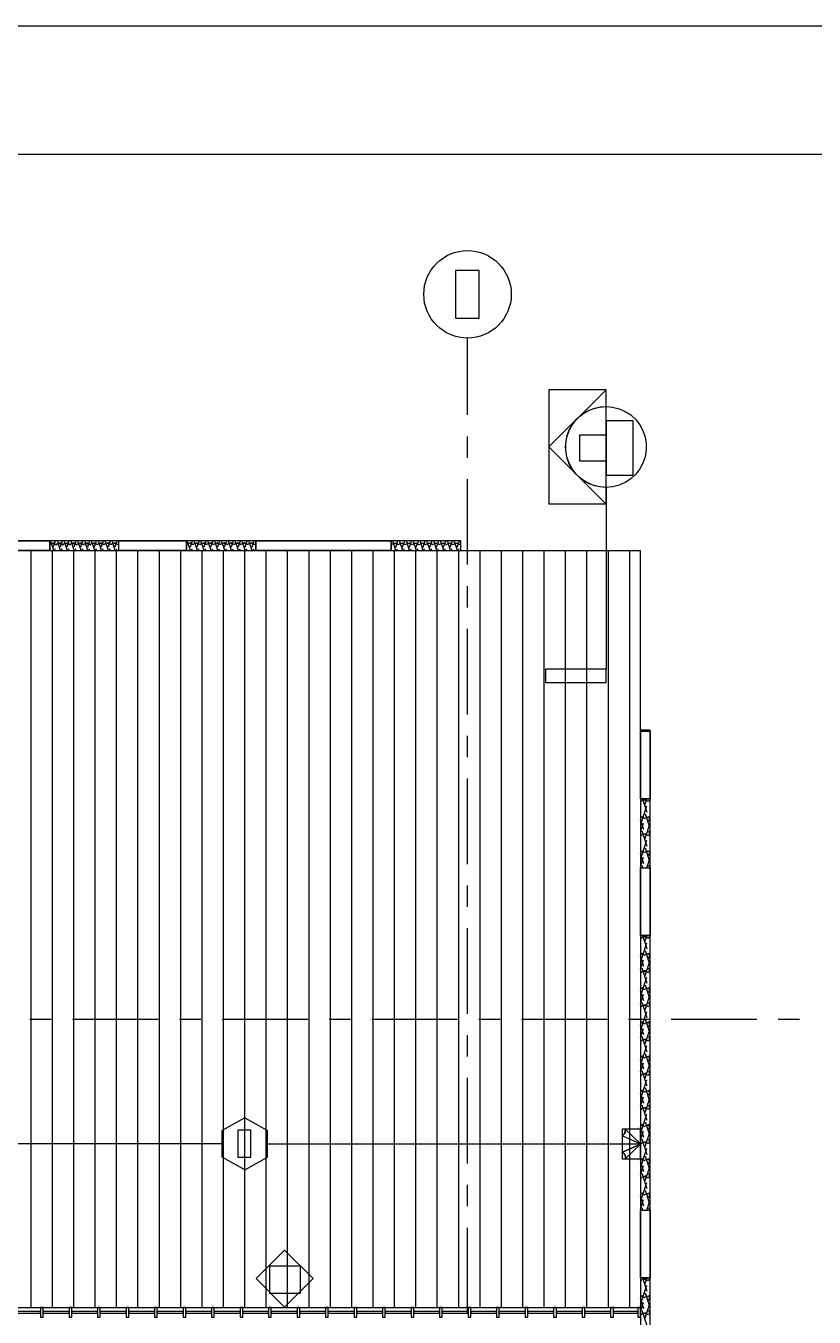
# Model space of a CAD drawing. Extents: x 0 to 3024, y 0 to 2160.
# Drawn here: x 1383 to 1715, y 1617 to 2160 of the extents above; entities that cross this region are included whole.
import ezdxf

# ---------------------------------------------------------------- set-up
doc = ezdxf.new("R2010")
doc.units = 0
doc.layers.add('CTR-1st_Phase-Structure_S213-THIRD_FLOOR_FRAMING_PLAN', color=7, linetype='CONTINUOUS')

msp = doc.modelspace()

# ---------------------------------------------------------------- linework, layer by layer
at = {"layer": 'CTR-1st_Phase-Structure_S213-THIRD_FLOOR_FRAMING_PLAN', "color": 7}
for points in [[(0, 2160), (3023.999924, 2160)], [(53.999999, 2106.060001), (2969.999926, 2106.060001)], [(1626.959959, 1999.800004), (1626.959959, 2006.880004), (1602.89996, 1982.820004), (1626.959959, 1958.760005), (1626.959959, 1965.780005), (1624.139959, 1966.020005), (1621.439959, 1966.740005), (1618.85996, 1967.880005), (1616.51996, 1969.380005), (1614.41996, 1971.300005), (1612.67996, 1973.520005), (1611.35996, 1975.980005), (1610.45996, 1978.620005), (1609.97996, 1981.380004), (1609.97996, 1984.200004), (1610.45996, 1986.960004), (1611.35996, 1989.660004), (1612.67996, 1992.120004), (1614.41996, 1994.340004), (1616.51996, 1996.260004), (1618.85996, 1997.760004), (1621.439959, 1998.900004), (1624.139959, 1999.560004), (1626.959959, 1999.800004), (1629.719959, 1999.560004), (1632.479959, 1998.900004), (1635.059959, 1997.760004), (1637.399959, 1996.260004), (1639.439959, 1994.340004), (1641.179959, 1992.120004), (1642.499959, 1989.660004), (1643.399959, 1986.960004), (1643.879959, 1984.200004), (1643.879959, 1981.380004), (1643.399959, 1978.620005), (1642.499959, 1975.980005), (1641.179959, 1973.520005), (1639.439959, 1971.300005), (1637.399959, 1969.380005), (1635.059959, 1967.880005), (1632.479959, 1966.740005), (1629.719959, 1966.020005), (1626.959959, 1965.780005)], [(1626.959959, 1965.780005), (1626.959959, 1889.280007)], [(1364.279966, 1943.280005), (1392.779965, 1943.280005)], [(1392.779965, 1939.200006), (1392.779965, 1943.280005)], [(1421.879964, 1943.280005), (1450.379964, 1943.280005)], [(1421.879964, 1939.200006), (1421.879964, 1943.280005)], [(1450.379964, 1939.200006), (1450.379964, 1943.280005)], [(1536.539962, 1939.200006), (1565.759961, 1939.200006), (1565.759961, 1943.280005), (1536.539962, 1943.280005), (1536.539962, 1939.200006), (1479.479963, 1939.200006)], [(1479.479963, 1943.280005), (1536.539962, 1943.280005)], [(1479.479963, 1943.280005), (1479.479963, 1939.200006)], [(1536.539962, 1939.200006), (1536.539962, 1943.280005)], [(1392.779965, 1939.200006), (1364.279966, 1939.200006)], [(1450.379964, 1939.200006), (1421.879964, 1939.200006)], [(1565.759961, 1939.200006), (1641.479959, 1939.200006)], [(1641.479959, 1863.600007), (1641.479959, 1939.200006)], [(1601.39996, 1889.280007), (1601.39996, 1883.640007)], [(1626.959959, 1889.280007), (1601.39996, 1889.280007)], [(1626.959959, 1883.640007), (1626.959959, 1889.280007)], [(1601.39996, 1883.640007), (1626.959959, 1883.640007)], [(1641.479959, 1834.680008), (1641.479959, 1863.180007)], [(1641.479959, 1863.180007), (1645.559959, 1863.180007)], [(1645.559959, 1863.180007), (1645.559959, 1834.680008)], [(1641.479959, 1834.680008), (1645.559959, 1834.680008)], [(1641.479959, 1777.20001), (1641.479959, 1805.700009)], [(1641.479959, 1805.700009), (1645.559959, 1805.700009)], [(1645.559959, 1805.700009), (1645.559959, 1777.20001)], [(1641.479959, 1777.20001), (1645.559959, 1777.20001)], [(1474.919963, 1700.460011), (1465.319963, 1695.120012), (1465.319963, 1683.960012)], [(1474.919963, 1700.460011), (1484.399963, 1695.120012)], [(1641.479959, 1689.540012), (1634.819959, 1695.900012)], [(1635.119959, 1694.940012), (1635.059959, 1695.540012), (1634.819959, 1695.900012)], [(1474.919963, 1678.620012), (1465.319963, 1683.960012), (1465.319963, 1695.120012)], [(1474.919963, 1678.620012), (1484.399963, 1683.960012), (1484.399963, 1695.120012)], [(1633.559959, 1693.020012), (1641.479959, 1689.540012)], [(1633.559959, 1693.020012), (1633.979959, 1693.020012)], [(1633.979959, 1693.080012), (1634.459959, 1693.440012)], [(1634.459959, 1693.500012), (1634.879959, 1694.100012)], [(1634.879959, 1694.160012), (1635.059959, 1694.880012)], [(1465.319963, 1689.540012), (1308.419967, 1689.540012)], [(1484.399963, 1689.540012), (1641.479959, 1689.540012)], [(1633.559959, 1685.940012), (1641.479959, 1689.360012)], [(1633.559959, 1685.940012), (1633.979959, 1685.880012), (1634.459959, 1685.520012)], [(1634.459959, 1685.460012), (1634.879959, 1684.800012), (1635.059959, 1684.080012)], [(1641.479959, 1689.360012), (1634.819959, 1683.060012)], [(1635.119959, 1684.020012), (1635.059959, 1683.420012), (1634.819959, 1683.060012)], [(1641.479959, 1633.200013), (1641.479959, 1661.700012)], [(1641.479959, 1661.700012), (1645.559959, 1661.700012)], [(1645.559959, 1661.700012), (1645.559959, 1633.200013)], [(1641.479959, 1633.200013), (1645.559959, 1633.200013)], [(1377.479966, 1620.720013), (1389.479965, 1620.720013)], [(1389.479965, 1620.720013), (1401.479965, 1620.720013)], [(1401.479965, 1620.720013), (1413.479965, 1620.720013)], [(1413.479965, 1620.720013), (1425.479964, 1620.720013)], [(1425.479964, 1620.720013), (1437.479964, 1620.720013)], [(1437.479964, 1620.720013), (1449.479964, 1620.720013)], [(1449.479964, 1620.720013), (1461.479963, 1620.720013)], [(1461.479963, 1620.720013), (1473.479963, 1620.720013)], [(1473.479963, 1620.720013), (1485.479963, 1620.720013)], [(1485.479963, 1620.720013), (1497.479963, 1620.720013)], [(1497.479963, 1620.720013), (1509.479962, 1620.720013)], [(1509.479962, 1620.720013), (1521.479962, 1620.720013)], [(1521.479962, 1620.720013), (1533.479962, 1620.720013)], [(1533.479962, 1620.720013), (1545.479961, 1620.720013)], [(1545.479961, 1620.720013), (1557.479961, 1620.720013)], [(1557.479961, 1620.720013), (1569.479961, 1620.720013)], [(1569.479961, 1620.720013), (1581.47996, 1620.720013)], [(1581.47996, 1620.720013), (1593.47996, 1620.720013)], [(1593.47996, 1620.720013), (1605.47996, 1620.720013)], [(1605.47996, 1620.720013), (1617.47996, 1620.720013)], [(1617.47996, 1620.720013), (1629.479959, 1620.720013)], [(1629.479959, 1620.720013), (1641.479959, 1620.720013)]]:
    msp.add_lwpolyline(points, dxfattribs=at)
for points in [[(1563.539961, 2056.980003), (1563.539961, 2036.940003), (1573.499961, 2036.940003), (1573.499961, 2056.980003)], [(1602.89996, 2006.880004), (1602.89996, 1958.820005), (1626.959959, 1958.820005), (1626.959959, 2006.880004)], [(1602.89996, 1982.820004), (1626.959959, 1958.760005), (1626.959959, 1965.780005), (1624.499959, 1965.960005), (1622.159959, 1966.500005), (1619.87996, 1967.340005), (1617.71996, 1968.480005), (1615.79996, 1969.980005), (1614.05996, 1971.660005), (1612.61996, 1973.640005), (1611.47996, 1975.740005), (1610.63996, 1978.020005), (1610.09996, 1980.360004), (1609.91996, 1982.820004), (1610.09996, 1985.220004), (1610.63996, 1987.620004), (1611.47996, 1989.900004), (1612.61996, 1992.000004), (1614.05996, 1993.920004), (1615.79996, 1995.660004), (1617.71996, 1997.100004), (1619.87996, 1998.300004), (1622.159959, 1999.140004), (1624.499959, 1999.620004), (1626.959959, 1999.800004), (1626.959959, 2006.880004)], [(1627.019959, 1993.800004), (1627.019959, 1970.940005), (1638.299959, 1970.940005), (1638.299959, 1993.800004)], [(1615.79996, 1987.800004), (1615.79996, 1976.940005), (1627.019959, 1976.940005), (1627.019959, 1987.800004)], [(384.77999, 1943.280005), (384.77999, 1939.200006), (1565.759961, 1939.200006), (1565.759961, 1943.280005)], [(1392.779965, 1939.200006), (1421.879964, 1939.200006), (1421.879964, 1943.280005), (1392.779965, 1943.280005)], [(1450.379964, 1939.200006), (1479.479963, 1939.200006), (1479.479963, 1943.280005), (1450.379964, 1943.280005)], [(1601.39996, 1889.280007), (1601.39996, 1883.640007), (1626.959959, 1883.640007), (1626.959959, 1889.280007)], [(1601.39996, 1883.640007), (1626.959959, 1883.640007), (1626.959959, 1889.280007), (1601.39996, 1889.280007)], [(1641.479959, 1863.600007), (1641.479959, 1294.020022), (1645.559959, 1294.020022), (1645.559959, 1863.600007)], [(1641.479959, 1863.600007), (1641.479959, 1863.180007), (1645.559959, 1863.180007), (1645.559959, 1863.600007)], [(1641.479959, 1834.680008), (1641.479959, 1805.700009), (1645.559959, 1805.700009), (1645.559959, 1834.680008)], [(1641.479959, 1777.20001), (1641.479959, 1661.700012), (1645.559959, 1661.700012), (1645.559959, 1777.20001)], [(1641.479959, 1689.540012), (1634.999959, 1695.660012), (1635.059959, 1695.540012), (1635.119959, 1695.300012), (1635.119959, 1695.060012), (1635.059959, 1694.820012), (1634.999959, 1694.580012), (1634.939959, 1694.280012), (1634.819959, 1694.040012), (1634.699959, 1693.740012), (1634.519959, 1693.560012), (1634.339959, 1693.320012), (1634.159959, 1693.200012), (1634.039959, 1693.080012), (1633.859959, 1693.020012), (1633.679959, 1692.960012), (1633.559959, 1693.020012)], [(1633.679959, 1695.660012), (1633.679959, 1683.300012), (1641.419959, 1683.300012), (1641.419959, 1695.660012)], [(1471.979963, 1695.240012), (1471.979963, 1683.960012), (1477.440063, 1683.960012), (1477.440063, 1695.240012)], [(1641.479959, 1689.360012), (1633.559959, 1685.940012), (1633.679959, 1685.940012), (1633.859959, 1685.940012), (1634.039959, 1685.880012), (1634.159959, 1685.760012), (1634.339959, 1685.580012), (1634.519959, 1685.400012), (1634.699959, 1685.160012), (1634.819959, 1684.920012), (1634.939959, 1684.680012), (1634.999959, 1684.380012), (1635.059959, 1684.140012), (1635.119959, 1683.840012), (1635.119959, 1683.600012), (1635.059959, 1683.420012), (1634.999959, 1683.240012)], [(1491.659963, 1644.840013), (1503.719962, 1632.840013), (1491.659963, 1620.780013), (1479.659963, 1632.840013)], [(1485.239963, 1638.060013), (1485.239963, 1626.780013), (1498.379963, 1626.780013), (1498.379963, 1638.060013)], [(1641.479959, 1633.200013), (1641.479959, 1604.100014), (1645.559959, 1604.100014), (1645.559959, 1633.200013)], [(1390.019965, 1620.720013), (1388.879965, 1620.720013), (1388.879965, 1616.580014), (1390.019965, 1616.580014)], [(1402.019965, 1620.720013), (1400.879965, 1620.720013), (1400.879965, 1616.580014), (1402.019965, 1616.580014)], [(1414.019965, 1620.720013), (1412.879965, 1620.720013), (1412.879965, 1616.580014), (1414.019965, 1616.580014)], [(1426.019964, 1620.720013), (1424.879964, 1620.720013), (1424.879964, 1616.580014), (1426.019964, 1616.580014)], [(1438.019964, 1620.720013), (1436.879964, 1620.720013), (1436.879964, 1616.580014), (1438.019964, 1616.580014)], [(1450.019964, 1620.720013), (1448.879964, 1620.720013), (1448.879964, 1616.580014), (1450.019964, 1616.580014)], [(1462.019963, 1620.720013), (1460.879963, 1620.720013), (1460.879963, 1616.580014), (1462.019963, 1616.580014)], [(1474.019963, 1620.720013), (1472.879963, 1620.720013), (1472.879963, 1616.580014), (1474.019963, 1616.580014)], [(1486.019963, 1620.720013), (1484.879963, 1620.720013), (1484.879963, 1616.580014), (1486.019963, 1616.580014)], [(1498.019963, 1620.720013), (1496.879963, 1620.720013), (1496.879963, 1616.580014), (1498.019963, 1616.580014)], [(1510.019962, 1620.720013), (1508.879962, 1620.720013), (1508.879962, 1616.580014), (1510.019962, 1616.580014)], [(1522.019962, 1620.720013), (1520.879962, 1620.720013), (1520.879962, 1616.580014), (1522.019962, 1616.580014)], [(1534.019962, 1620.720013), (1532.879962, 1620.720013), (1532.879962, 1616.580014), (1534.019962, 1616.580014)], [(1546.019961, 1620.720013), (1544.879961, 1620.720013), (1544.879961, 1616.580014), (1546.019961, 1616.580014)], [(1558.019961, 1620.720013), (1556.879961, 1620.720013), (1556.879961, 1616.580014), (1558.019961, 1616.580014)], [(1570.019961, 1620.720013), (1568.879961, 1620.720013), (1568.879961, 1616.580014), (1570.019961, 1616.580014)], [(1582.01996, 1620.720013), (1580.87996, 1620.720013), (1580.87996, 1616.580014), (1582.01996, 1616.580014)], [(1594.01996, 1620.720013), (1592.87996, 1620.720013), (1592.87996, 1616.580014), (1594.01996, 1616.580014)], [(1606.01996, 1620.720013), (1604.87996, 1620.720013), (1604.87996, 1616.580014), (1606.01996, 1616.580014)], [(1618.01996, 1620.720013), (1616.87996, 1620.720013), (1616.87996, 1616.580014), (1618.01996, 1616.580014)], [(1630.019959, 1620.720013), (1628.879959, 1620.720013), (1628.879959, 1616.580014), (1630.019959, 1616.580014)], [(1641.479959, 1620.720013), (1640.339959, 1620.720013), (1640.339959, 1616.580014), (1641.479959, 1616.580014)], [(1388.879965, 1619.040014), (1378.019966, 1619.040014), (1378.019966, 1618.260014), (1388.879965, 1618.260014)], [(1400.879965, 1619.040014), (1390.019965, 1619.040014), (1390.019965, 1618.260014), (1400.879965, 1618.260014)], [(1412.879965, 1619.040014), (1402.019965, 1619.040014), (1402.019965, 1618.260014), (1412.879965, 1618.260014)], [(1424.879964, 1619.040014), (1414.019965, 1619.040014), (1414.019965, 1618.260014), (1424.879964, 1618.260014)], [(1436.879964, 1619.040014), (1426.019964, 1619.040014), (1426.019964, 1618.260014), (1436.879964, 1618.260014)], [(1448.879964, 1619.040014), (1438.019964, 1619.040014), (1438.019964, 1618.260014), (1448.879964, 1618.260014)], [(1460.879963, 1619.040014), (1450.019964, 1619.040014), (1450.019964, 1618.260014), (1460.879963, 1618.260014)], [(1472.879963, 1619.040014), (1462.019963, 1619.040014), (1462.019963, 1618.260014), (1472.879963, 1618.260014)], [(1484.879963, 1619.040014), (1474.019963, 1619.040014), (1474.019963, 1618.260014), (1484.879963, 1618.260014)], [(1496.879963, 1619.040014), (1486.019963, 1619.040014), (1486.019963, 1618.260014), (1496.879963, 1618.260014)], [(1508.879962, 1619.040014), (1498.019963, 1619.040014), (1498.019963, 1618.260014), (1508.879962, 1618.260014)], [(1520.879962, 1619.040014), (1510.019962, 1619.040014), (1510.019962, 1618.260014), (1520.879962, 1618.260014)], [(1532.879962, 1619.040014), (1522.019962, 1619.040014), (1522.019962, 1618.260014), (1532.879962, 1618.260014)], [(1544.879961, 1619.040014), (1534.019962, 1619.040014), (1534.019962, 1618.260014), (1544.879961, 1618.260014)], [(1556.879961, 1619.040014), (1546.019961, 1619.040014), (1546.019961, 1618.260014), (1556.879961, 1618.260014)], [(1568.879961, 1619.040014), (1558.019961, 1619.040014), (1558.019961, 1618.260014), (1568.879961, 1618.260014)], [(1580.87996, 1619.040014), (1570.019961, 1619.040014), (1570.019961, 1618.260014), (1580.87996, 1618.260014)], [(1592.87996, 1619.040014), (1582.01996, 1619.040014), (1582.01996, 1618.260014), (1592.87996, 1618.260014)], [(1604.87996, 1619.040014), (1594.01996, 1619.040014), (1594.01996, 1618.260014), (1604.87996, 1618.260014)], [(1616.87996, 1619.040014), (1606.01996, 1619.040014), (1606.01996, 1618.260014), (1616.87996, 1618.260014)], [(1628.879959, 1619.040014), (1618.01996, 1619.040014), (1618.01996, 1618.260014), (1628.879959, 1618.260014)], [(1640.339959, 1619.040014), (1630.019959, 1619.040014), (1630.019959, 1618.260014), (1640.339959, 1618.260014)]]:
    msp.add_lwpolyline(points, close=True, dxfattribs=at)
at = {"layer": 'CTR-1st_Phase-Structure_S213-THIRD_FLOOR_FRAMING_PLAN', "color": 1}
msp.add_lwpolyline([(1587.05996, 2047.020003)], close=True, dxfattribs=at)
for points in [[(1568.579961, 1996.260004), (1568.579961, 2028.600003)], [(1568.579961, 1978.260005), (1568.579961, 1987.260004)], [(1568.579961, 1933.260006), (1568.579961, 1969.260005)], [(1384.919965, 1643.220013), (1384.919965, 1916.700006), (1384.919965, 1939.200006)], [(1393.919965, 1643.220013), (1393.919965, 1916.700006), (1393.919965, 1939.200006)], [(1402.919965, 1643.220013), (1402.919965, 1916.700006), (1402.919965, 1939.200006)], [(1411.919965, 1643.220013), (1411.919965, 1916.700006), (1411.919965, 1939.200006)], [(1420.919964, 1643.220013), (1420.919964, 1916.700006), (1420.919964, 1939.200006)], [(1429.919964, 1643.220013), (1429.919964, 1916.700006), (1429.919964, 1939.200006)], [(1438.919964, 1643.220013), (1438.919964, 1916.700006), (1438.919964, 1939.200006)], [(1447.919964, 1643.220013), (1447.919964, 1916.700006), (1447.919964, 1939.200006)], [(1456.919964, 1643.220013), (1456.919964, 1916.700006), (1456.919964, 1939.200006)], [(1465.919963, 1643.220013), (1465.919963, 1916.700006), (1465.919963, 1939.200006)], [(1474.919963, 1643.220013), (1474.919963, 1916.700006), (1474.919963, 1939.200006)], [(1483.919963, 1643.220013), (1483.919963, 1916.700006), (1483.919963, 1939.200006)], [(1492.919963, 1643.220013), (1492.919963, 1916.700006), (1492.919963, 1939.200006)], [(1501.919962, 1643.220013), (1501.919962, 1916.700006), (1501.919962, 1939.200006)], [(1510.919962, 1643.220013), (1510.919962, 1916.700006), (1510.919962, 1939.200006)], [(1519.919962, 1643.220013), (1519.919962, 1916.700006), (1519.919962, 1939.200006)], [(1528.919962, 1643.220013), (1528.919962, 1916.700006), (1528.919962, 1939.200006)], [(1537.919962, 1643.220013), (1537.919962, 1916.700006), (1537.919962, 1939.200006)], [(1546.919961, 1643.220013), (1546.919961, 1916.700006), (1546.919961, 1939.200006)], [(1555.919961, 1643.220013), (1555.919961, 1916.700006), (1555.919961, 1939.200006)], [(1564.919961, 1643.220013), (1564.919961, 1916.700006), (1564.919961, 1939.200006)], [(1573.919961, 1643.220013), (1573.919961, 1916.700006), (1573.919961, 1939.200006)], [(1582.91996, 1643.220013), (1582.91996, 1916.700006), (1582.91996, 1939.200006)], [(1591.91996, 1643.220013), (1591.91996, 1916.700006), (1591.91996, 1939.200006)], [(1600.91996, 1643.220013), (1600.91996, 1916.700006), (1600.91996, 1939.200006)], [(1609.91996, 1643.220013), (1609.91996, 1916.700006), (1609.91996, 1939.200006)], [(1618.91996, 1643.220013), (1618.91996, 1916.700006), (1618.91996, 1939.200006)], [(1627.919959, 1643.220013), (1627.919959, 1916.700006), (1627.919959, 1939.200006)], [(1636.919959, 1643.220013), (1636.919959, 1916.700006), (1636.919959, 1939.200006)], [(1568.579961, 1915.260006), (1568.579961, 1924.260006)], [(1568.579961, 1870.260007), (1568.579961, 1906.260006)], [(1568.579961, 1852.260008), (1568.579961, 1861.260007)], [(1568.579961, 1807.260009), (1568.579961, 1843.260008)], [(1568.579961, 1789.260009), (1568.579961, 1798.260009)], [(1568.579961, 1744.26001), (1568.579961, 1780.260009)], [(1393.379965, 1741.80001), (1384.379965, 1741.80001)], [(1438.379964, 1741.80001), (1402.379965, 1741.80001)], [(1456.379964, 1741.80001), (1447.379964, 1741.80001)], [(1501.379962, 1741.80001), (1465.379963, 1741.80001)], [(1519.379962, 1741.80001), (1510.379962, 1741.80001)], [(1564.379961, 1741.80001), (1528.379962, 1741.80001)], [(1582.37996, 1741.80001), (1573.379961, 1741.80001)], [(1627.379959, 1741.80001), (1591.37996, 1741.80001)], [(1645.379959, 1741.80001), (1636.379959, 1741.80001)], [(1690.379958, 1741.80001), (1654.379959, 1741.80001)], [(1708.379957, 1741.80001), (1699.379958, 1741.80001)], [(1568.579961, 1726.260011), (1568.579961, 1735.260011)], [(1568.579961, 1681.260012), (1568.579961, 1717.260011)], [(1568.579961, 1663.260012), (1568.579961, 1672.260012)], [(1568.579961, 1618.260014), (1568.579961, 1654.260013)], [(1384.919965, 1620.720013), (1384.919965, 1643.220013)], [(1393.919965, 1620.720013), (1393.919965, 1643.220013)], [(1402.919965, 1620.720013), (1402.919965, 1643.220013)], [(1411.919965, 1620.720013), (1411.919965, 1643.220013)], [(1420.919964, 1620.720013), (1420.919964, 1643.220013)], [(1429.919964, 1620.720013), (1429.919964, 1643.220013)], [(1438.919964, 1620.720013), (1438.919964, 1643.220013)], [(1447.919964, 1620.720013), (1447.919964, 1643.220013)], [(1456.919964, 1620.720013), (1456.919964, 1643.220013)], [(1465.919963, 1620.720013), (1465.919963, 1643.220013)], [(1474.919963, 1620.720013), (1474.919963, 1643.220013)], [(1483.919963, 1620.720013), (1483.919963, 1643.220013)], [(1492.919963, 1620.720013), (1492.919963, 1643.220013)], [(1501.919962, 1620.720013), (1501.919962, 1643.220013)], [(1510.919962, 1620.720013), (1510.919962, 1643.220013)], [(1519.919962, 1620.720013), (1519.919962, 1643.220013)], [(1528.919962, 1620.720013), (1528.919962, 1643.220013)], [(1537.919962, 1620.720013), (1537.919962, 1643.220013)], [(1546.919961, 1620.720013), (1546.919961, 1643.220013)], [(1555.919961, 1620.720013), (1555.919961, 1643.220013)], [(1564.919961, 1620.720013), (1564.919961, 1643.220013)], [(1573.919961, 1620.720013), (1573.919961, 1643.220013)], [(1582.91996, 1620.720013), (1582.91996, 1643.220013)], [(1591.91996, 1620.720013), (1591.91996, 1643.220013)], [(1600.91996, 1620.720013), (1600.91996, 1643.220013)], [(1609.91996, 1620.720013), (1609.91996, 1643.220013)], [(1618.91996, 1620.720013), (1618.91996, 1643.220013)], [(1627.919959, 1620.720013), (1627.919959, 1643.220013)], [(1636.919959, 1620.720013), (1636.919959, 1643.220013)]]:
    msp.add_lwpolyline(points, dxfattribs=at)
at = {"layer": 'CTR-1st_Phase-Structure_S213-THIRD_FLOOR_FRAMING_PLAN', "color": 2}
for points in [[(1392.779965, 1941.960005), (1394.579965, 1942.560005), (1394.579965, 1942.560005)], [(1392.959965, 1941.480005), (1392.779965, 1941.540005)], [(1394.459965, 1939.200006), (1393.139965, 1943.280005)], [(1395.839965, 1941.480005), (1393.679965, 1942.200005), (1393.679965, 1942.200005)], [(1394.399965, 1940.760005), (1395.239965, 1943.280005)], [(1394.879965, 1939.200006), (1395.119965, 1940.040005)], [(1395.299965, 1941.840005), (1397.459965, 1942.560005), (1397.459965, 1942.560005)], [(1397.339965, 1939.200006), (1396.019965, 1943.280005)], [(1398.719965, 1941.480005), (1396.559965, 1942.200005), (1396.559965, 1942.200005)], [(1397.279965, 1940.760005), (1398.119965, 1943.280005)], [(1397.759965, 1939.200006), (1397.999965, 1940.040005)], [(1398.179965, 1941.840005), (1400.339965, 1942.560005), (1400.339965, 1942.560005)], [(1400.219965, 1939.200006), (1398.899965, 1943.280005)], [(1401.599965, 1941.480005), (1399.439965, 1942.200005), (1399.439965, 1942.200005)], [(1400.159965, 1940.760005), (1400.999965, 1943.280005)], [(1400.639965, 1939.200006), (1400.879965, 1940.040005)], [(1401.059965, 1941.840005), (1403.219965, 1942.560005), (1403.219965, 1942.560005)], [(1403.099965, 1939.200006), (1401.779965, 1943.280005)], [(1404.479965, 1941.480005), (1402.319965, 1942.200005), (1402.319965, 1942.200005)], [(1403.039965, 1940.760005), (1403.879965, 1943.280005)], [(1403.519965, 1939.200006), (1403.759965, 1940.040005)], [(1403.939965, 1941.840005), (1406.099965, 1942.560005), (1406.099965, 1942.560005)], [(1405.979965, 1939.200006), (1404.659965, 1943.280005)], [(1407.359965, 1941.480005), (1405.199965, 1942.200005), (1405.199965, 1942.200005)], [(1405.919965, 1940.760005), (1406.759965, 1943.280005)], [(1406.399965, 1939.200006), (1406.639965, 1940.040005)], [(1406.819965, 1941.840005), (1408.979965, 1942.560005), (1408.979965, 1942.560005)], [(1408.859965, 1939.200006), (1407.539965, 1943.280005)], [(1410.239965, 1941.480005), (1408.079965, 1942.200005), (1408.079965, 1942.200005)], [(1408.799965, 1940.760005), (1409.639965, 1943.280005)], [(1409.279965, 1939.200006), (1409.519965, 1940.040005)], [(1409.699965, 1941.840005), (1411.859965, 1942.560005), (1411.859965, 1942.560005)], [(1411.739965, 1939.200006), (1410.359965, 1943.280005)], [(1413.119965, 1941.540005), (1410.959965, 1942.200005), (1410.959965, 1942.200005)], [(1411.679965, 1940.760005), (1412.519965, 1943.280005)], [(1412.159965, 1939.200006), (1412.399965, 1940.040005)], [(1412.579965, 1941.840005), (1414.739965, 1942.560005), (1414.739965, 1942.560005)], [(1414.619965, 1939.200006), (1413.239965, 1943.280005)], [(1415.999965, 1941.540005), (1413.839965, 1942.200005), (1413.839965, 1942.200005)], [(1414.559965, 1940.760005), (1415.399965, 1943.280005)], [(1415.039965, 1939.200006), (1415.279965, 1940.040005)], [(1415.459965, 1941.840005), (1417.619965, 1942.560005), (1417.619965, 1942.560005)], [(1417.499965, 1939.200006), (1416.119965, 1943.280005)], [(1418.879965, 1941.540005), (1416.719965, 1942.200005), (1416.719965, 1942.200005)], [(1417.439965, 1940.760005), (1418.279965, 1943.280005)], [(1417.919965, 1939.200006), (1418.159965, 1940.040005)], [(1418.339965, 1941.840005), (1420.499964, 1942.560005), (1420.499964, 1942.560005)], [(1420.379964, 1939.200006), (1418.999965, 1943.280005)], [(1421.759964, 1941.540005), (1419.599965, 1942.260005), (1419.599965, 1942.260005)], [(1420.319964, 1940.700005), (1421.159964, 1943.280005)], [(1420.799964, 1939.200006), (1421.039964, 1939.980006)], [(1421.219964, 1941.840005), (1421.879964, 1942.020005)], [(1450.379964, 1941.960005), (1452.179964, 1942.560005), (1452.179964, 1942.560005)], [(1450.559964, 1941.540005), (1450.379964, 1941.600005)], [(1452.059964, 1939.200006), (1450.679964, 1943.280005)], [(1453.439964, 1941.540005), (1451.279964, 1942.260005), (1451.279964, 1942.260005)], [(1451.999964, 1940.700005), (1452.899964, 1943.280005)], [(1452.479964, 1939.200006), (1452.719964, 1939.980006)], [(1452.899964, 1941.840005), (1455.059964, 1942.560005), (1455.059964, 1942.560005)], [(1454.939964, 1939.200006), (1453.559964, 1943.280005)], [(1456.319964, 1941.540005), (1454.159964, 1942.260005), (1454.159964, 1942.260005)], [(1454.879964, 1940.700005), (1455.779964, 1943.280005)], [(1455.359964, 1939.200006), (1455.599964, 1939.980006)], [(1455.779964, 1941.840005), (1457.939964, 1942.560005), (1457.939964, 1942.560005)], [(1457.819964, 1939.200006), (1456.439964, 1943.280005)], [(1459.199964, 1941.540005), (1457.039964, 1942.260005), (1457.039964, 1942.260005)], [(1457.759964, 1940.700005), (1458.659964, 1943.280005)], [(1458.239964, 1939.200006), (1458.479964, 1939.980006)], [(1458.659964, 1941.840005), (1460.819963, 1942.560005), (1460.819963, 1942.560005)], [(1460.699963, 1939.200006), (1459.319964, 1943.280005)], [(1462.079963, 1941.540005), (1459.919964, 1942.260005), (1459.919964, 1942.260005)], [(1460.639963, 1940.700005), (1461.539963, 1943.280005)], [(1461.119963, 1939.200006), (1461.359963, 1939.980006)], [(1461.539963, 1941.840005), (1463.699963, 1942.560005), (1463.699963, 1942.560005)], [(1463.579963, 1939.200006), (1462.199963, 1943.280005)], [(1464.959963, 1941.540005), (1462.799963, 1942.260005), (1462.799963, 1942.260005)], [(1463.519963, 1940.700005), (1464.419963, 1943.280005)], [(1463.999963, 1939.200006), (1464.239963, 1939.980006)], [(1464.419963, 1941.840005), (1466.579963, 1942.560005), (1466.579963, 1942.560005)], [(1466.459963, 1939.200006), (1465.079963, 1943.280005)], [(1467.839963, 1941.540005), (1465.679963, 1942.260005), (1465.679963, 1942.260005)], [(1466.399963, 1940.700005), (1467.299963, 1943.280005)], [(1466.879963, 1939.200006), (1467.119963, 1939.980006)], [(1467.299963, 1941.840005), (1469.459963, 1942.560005), (1469.459963, 1942.560005)], [(1469.339963, 1939.200006), (1467.959963, 1943.280005)], [(1470.719963, 1941.540005), (1468.559963, 1942.260005), (1468.559963, 1942.260005)], [(1469.279963, 1940.700005), (1470.179963, 1943.280005)], [(1469.759963, 1939.200006), (1469.999963, 1939.980006)], [(1470.179963, 1941.840005), (1472.339963, 1942.560005), (1472.339963, 1942.560005)], [(1472.219963, 1939.200006), (1470.839963, 1943.280005)], [(1473.599963, 1941.540005), (1471.439963, 1942.260005), (1471.439963, 1942.260005)], [(1472.159963, 1940.700005), (1473.059963, 1943.280005)], [(1472.639963, 1939.200006), (1472.879963, 1939.980006)], [(1473.059963, 1941.840005), (1475.219963, 1942.560005), (1475.219963, 1942.560005)], [(1475.099963, 1939.200006), (1473.719963, 1943.280005)], [(1476.479963, 1941.540005), (1474.319963, 1942.260005), (1474.319963, 1942.260005)], [(1475.039963, 1940.640005), (1475.939963, 1943.280005)], [(1475.519963, 1939.200006), (1475.759963, 1939.920006)], [(1475.939963, 1941.840005), (1478.099963, 1942.560005), (1478.099963, 1942.560005)], [(1477.979963, 1939.200006), (1476.599963, 1943.280005)], [(1479.359963, 1941.540005), (1477.199963, 1942.260005), (1477.199963, 1942.260005)], [(1477.919963, 1940.640005), (1478.819963, 1943.280005)], [(1478.399963, 1939.200006), (1478.639963, 1939.920006)], [(1478.819963, 1941.840005), (1479.479963, 1942.020005)], [(1536.539962, 1941.840005), (1538.579962, 1942.500005), (1538.579962, 1942.500005)], [(1536.959962, 1941.540005), (1536.539962, 1941.660005)], [(1538.459962, 1939.200006), (1537.139962, 1943.280005)], [(1539.839962, 1941.540005), (1537.679962, 1942.260005), (1537.679962, 1942.260005)], [(1538.399962, 1940.580005), (1539.299962, 1943.280005)], [(1539.299962, 1941.780005), (1541.459961, 1942.500005), (1541.459961, 1942.500005)], [(1541.339961, 1939.200006), (1540.019961, 1943.280005)], [(1542.719961, 1941.540005), (1540.559961, 1942.260005), (1540.559961, 1942.260005)], [(1541.279961, 1940.580005), (1542.179961, 1943.280005)], [(1542.179961, 1941.780005), (1544.339961, 1942.500005), (1544.339961, 1942.500005)], [(1544.219961, 1939.200006), (1542.899961, 1943.280005)], [(1545.599961, 1941.540005), (1543.499961, 1942.260005), (1543.499961, 1942.260005)], [(1544.159961, 1940.580005), (1545.059961, 1943.280005)], [(1545.059961, 1941.780005), (1547.219961, 1942.500005), (1547.219961, 1942.500005)], [(1547.099961, 1939.200006), (1545.779961, 1943.280005)], [(1548.479961, 1941.540005), (1546.379961, 1942.260005), (1546.379961, 1942.260005)], [(1547.039961, 1940.580005), (1547.939961, 1943.280005)], [(1547.939961, 1941.780005), (1550.099961, 1942.500005), (1550.099961, 1942.500005)], [(1549.979961, 1939.200006), (1548.659961, 1943.280005)], [(1551.359961, 1941.540005), (1549.259961, 1942.260005), (1549.259961, 1942.260005)], [(1549.919961, 1940.580005), (1550.819961, 1943.280005)], [(1550.819961, 1941.780005), (1552.979961, 1942.500005), (1552.979961, 1942.500005)], [(1552.859961, 1939.200006), (1551.539961, 1943.280005)], [(1554.239961, 1941.540005), (1552.139961, 1942.260005), (1552.139961, 1942.260005)], [(1552.739961, 1940.580005), (1553.699961, 1943.280005)], [(1553.699961, 1941.780005), (1555.859961, 1942.500005), (1555.859961, 1942.500005)], [(1555.739961, 1939.200006), (1554.419961, 1943.280005)], [(1557.119961, 1941.540005), (1555.019961, 1942.260005), (1555.019961, 1942.260005)], [(1555.619961, 1940.580005), (1556.579961, 1943.280005)], [(1556.579961, 1941.780005), (1558.739961, 1942.500005), (1558.739961, 1942.500005)], [(1558.619961, 1939.200006), (1557.299961, 1943.280005)], [(1559.999961, 1941.540005), (1557.899961, 1942.260005), (1557.899961, 1942.260005)], [(1558.499961, 1940.580005), (1559.459961, 1943.280005)], [(1559.459961, 1941.780005), (1561.619961, 1942.500005), (1561.619961, 1942.500005)], [(1561.499961, 1939.200006), (1560.179961, 1943.280005)], [(1562.879961, 1941.540005), (1560.779961, 1942.260005), (1560.779961, 1942.260005)], [(1561.379961, 1940.580005), (1562.339961, 1943.280005)], [(1562.339961, 1941.780005), (1564.499961, 1942.500005), (1564.499961, 1942.500005)], [(1564.379961, 1939.200006), (1563.059961, 1943.280005)], [(1565.759961, 1941.540005), (1563.659961, 1942.260005), (1563.659961, 1942.260005)], [(1564.259961, 1940.580005), (1565.219961, 1943.280005)], [(1565.219961, 1941.780005), (1565.759961, 1941.960005)], [(1538.879962, 1939.200006), (1539.119962, 1939.860006)], [(1541.759961, 1939.200006), (1541.999961, 1939.860006)], [(1544.639961, 1939.200006), (1544.879961, 1939.860006)], [(1547.519961, 1939.200006), (1547.759961, 1939.860006)], [(1550.399961, 1939.200006), (1550.579961, 1939.860006)], [(1553.279961, 1939.200006), (1553.459961, 1939.860006)], [(1556.159961, 1939.200006), (1556.339961, 1939.860006)], [(1559.039961, 1939.200006), (1559.219961, 1939.860006)], [(1561.919961, 1939.200006), (1562.099961, 1939.860006)], [(1564.799961, 1939.200006), (1564.979961, 1939.860006)], [(1642.559959, 1863.180007), (1642.379959, 1863.600007)], [(1643.279959, 1863.180007), (1643.759959, 1863.300007), (1643.759959, 1863.300007)], [(1644.119959, 1863.180007), (1644.239959, 1863.600007)], [(1645.439959, 1863.180007), (1645.259959, 1863.600007)], [(1642.079959, 1833.540008), (1641.479959, 1833.720008)], [(1641.599959, 1833.780008), (1643.759959, 1834.500008), (1643.759959, 1834.500008)], [(1642.019959, 1825.260008), (1644.179959, 1831.740008)], [(1644.299959, 1829.040008), (1642.439959, 1834.680008)], [(1644.959959, 1833.540008), (1642.799959, 1834.260008), (1642.799959, 1834.260008)], [(1643.459959, 1832.460008), (1644.179959, 1834.680008)], [(1644.479959, 1833.780008), (1645.559959, 1834.200008)], [(1645.559959, 1833.900008), (1645.319959, 1834.680008)], [(1641.479959, 1827.060008), (1642.319959, 1827.300008), (1642.319959, 1827.300008)], [(1643.519959, 1826.340008), (1641.479959, 1827.000008)], [(1642.859959, 1821.840008), (1641.479959, 1826.100008)], [(1643.039959, 1826.580008), (1645.199959, 1827.300008), (1645.199959, 1827.300008)], [(1645.559959, 1822.380008), (1643.579959, 1828.320008)], [(1645.559959, 1826.640008), (1644.239959, 1827.060008), (1644.239959, 1827.060008)], [(1644.899959, 1825.260008), (1645.559959, 1827.300008)], [(1641.479959, 1820.640008), (1642.739959, 1824.540008)], [(1644.299959, 1814.640009), (1642.139959, 1821.120008)], [(1643.459959, 1818.060009), (1645.559959, 1824.420008)], [(1645.559959, 1819.500009), (1645.019959, 1821.120008)], [(1642.079959, 1819.140009), (1641.479959, 1819.320009)], [(1641.599959, 1819.380009), (1643.759959, 1820.100008), (1643.759959, 1820.100008)], [(1642.019959, 1810.860009), (1644.179959, 1817.340009)], [(1644.959959, 1819.140009), (1642.799959, 1819.860009), (1642.799959, 1819.860009)], [(1644.479959, 1819.380009), (1645.559959, 1819.800009)], [(1641.479959, 1812.660009), (1642.319959, 1812.900009), (1642.319959, 1812.900009)], [(1643.519959, 1811.940009), (1641.479959, 1812.600009)], [(1642.859959, 1807.440009), (1641.479959, 1811.700009)], [(1641.479959, 1806.240009), (1642.739959, 1810.140009)], [(1643.039959, 1812.240009), (1645.199959, 1812.900009), (1645.199959, 1812.900009)], [(1645.559959, 1807.980009), (1643.579959, 1813.920009)], [(1644.179959, 1805.700009), (1645.559959, 1809.960009)], [(1645.559959, 1812.240009), (1644.239959, 1812.660009), (1644.239959, 1812.660009)], [(1644.899959, 1810.860009), (1645.559959, 1812.840009)], [(1642.499959, 1805.700009), (1642.139959, 1806.720009)], [(1643.759959, 1805.700009), (1643.759959, 1805.760009), (1643.759959, 1805.760009)], [(1645.379959, 1805.700009), (1645.019959, 1806.720009)], [(1641.599959, 1776.24001), (1643.759959, 1776.96001), (1643.759959, 1776.96001)], [(1644.299959, 1771.44001), (1642.379959, 1777.20001)], [(1643.459959, 1774.86001), (1644.239959, 1777.20001)], [(1645.559959, 1776.24001), (1645.259959, 1777.20001)], [(1642.079959, 1775.94001), (1641.479959, 1776.12001)], [(1642.019959, 1767.66001), (1644.179959, 1774.14001)], [(1644.959959, 1775.94001), (1642.799959, 1776.66001), (1642.799959, 1776.66001)], [(1644.479959, 1776.24001), (1645.559959, 1776.60001)], [(1641.479959, 1769.46001), (1642.319959, 1769.76001), (1642.319959, 1769.76001)], [(1643.459959, 1768.74001), (1641.479959, 1769.40001)], [(1642.859959, 1764.18001), (1641.479959, 1768.50001)], [(1641.479959, 1763.04001), (1642.739959, 1766.94001)], [(1643.039959, 1769.04001), (1645.199959, 1769.76001), (1645.199959, 1769.76001)], [(1643.459959, 1760.40001), (1645.559959, 1766.76001)], [(1645.559959, 1764.72001), (1643.579959, 1770.72001)], [(1645.559959, 1768.98001), (1644.239959, 1769.46001), (1644.239959, 1769.46001)], [(1644.899959, 1767.60001), (1645.559959, 1769.64001)], [(1642.019959, 1761.54001), (1641.479959, 1761.72001)], [(1641.599959, 1761.84001), (1643.759959, 1762.56001), (1643.759959, 1762.56001)], [(1644.299959, 1756.98001), (1642.139959, 1763.46001)], [(1644.899959, 1761.54001), (1642.739959, 1762.26001), (1642.739959, 1762.26001)], [(1644.479959, 1761.84001), (1645.559959, 1762.20001)], [(1645.559959, 1761.84001), (1645.019959, 1763.52001)], [(1641.479959, 1755.06001), (1642.319959, 1755.36001), (1642.319959, 1755.36001)], [(1642.019959, 1753.20001), (1644.179959, 1759.68001)], [(1643.039959, 1754.64001), (1645.199959, 1755.36001), (1645.199959, 1755.36001)], [(1645.559959, 1750.32001), (1643.579959, 1756.26001)], [(1644.899959, 1753.20001), (1645.559959, 1755.24001)], [(1643.459959, 1754.34001), (1641.479959, 1755.00001)], [(1642.859959, 1749.78001), (1641.479959, 1754.04001)], [(1641.479959, 1748.64001), (1642.739959, 1752.48001)], [(1643.459959, 1746.00001), (1645.559959, 1752.36001)], [(1645.559959, 1754.58001), (1644.179959, 1755.06001), (1644.179959, 1755.06001)], [(1642.019959, 1747.14001), (1641.479959, 1747.32001)], [(1641.599959, 1747.44001), (1643.759959, 1748.16001), (1643.759959, 1748.16001)], [(1642.019959, 1738.800011), (1644.179959, 1745.28001)], [(1644.299959, 1742.58001), (1642.139959, 1749.06001)], [(1644.899959, 1747.14001), (1642.739959, 1747.86001), (1642.739959, 1747.86001)], [(1644.479959, 1747.44001), (1645.559959, 1747.80001)], [(1645.559959, 1747.44001), (1645.019959, 1749.06001)], [(1641.479959, 1740.66001), (1642.319959, 1740.96001), (1642.319959, 1740.96001)], [(1643.459959, 1739.940011), (1641.479959, 1740.60001)], [(1642.859959, 1735.380011), (1641.479959, 1739.640011)], [(1643.039959, 1740.24001), (1645.199959, 1740.96001), (1645.199959, 1740.96001)], [(1645.559959, 1735.920011), (1643.579959, 1741.86001)], [(1645.559959, 1740.18001), (1644.179959, 1740.66001), (1644.179959, 1740.66001)], [(1644.899959, 1738.800011), (1645.559959, 1740.84001)], [(1641.479959, 1734.240011), (1642.739959, 1738.080011)], [(1641.599959, 1733.040011), (1643.759959, 1733.760011), (1643.759959, 1733.760011)], [(1644.299959, 1728.180011), (1642.139959, 1734.660011)], [(1644.899959, 1732.740011), (1642.739959, 1733.460011), (1642.739959, 1733.460011)], [(1643.459959, 1731.600011), (1645.559959, 1737.960011)], [(1645.559959, 1733.040011), (1645.019959, 1734.660011)], [(1642.019959, 1732.740011), (1641.479959, 1732.920011)], [(1642.019959, 1724.400011), (1644.179959, 1730.880011)], [(1644.479959, 1733.040011), (1645.559959, 1733.400011)], [(1641.479959, 1726.260011), (1642.379959, 1726.560011), (1642.379959, 1726.560011)], [(1643.459959, 1725.540011), (1641.479959, 1726.200011)], [(1642.859959, 1720.980011), (1641.479959, 1725.240011)], [(1641.479959, 1719.840011), (1642.739959, 1723.680011)], [(1643.099959, 1725.840011), (1645.259959, 1726.560011), (1645.259959, 1726.560011)], [(1643.459959, 1717.200011), (1645.559959, 1723.560011)], [(1645.559959, 1721.520011), (1643.579959, 1727.460011)], [(1645.559959, 1725.780011), (1644.179959, 1726.260011), (1644.179959, 1726.260011)], [(1644.899959, 1724.400011), (1645.559959, 1726.440011)], [(1642.019959, 1718.340011), (1641.479959, 1718.520011)], [(1641.659959, 1718.640011), (1643.819959, 1719.360011), (1643.819959, 1719.360011)], [(1644.299959, 1713.780011), (1642.139959, 1720.260011)], [(1644.899959, 1718.340011), (1642.739959, 1719.060011), (1642.739959, 1719.060011)], [(1644.539959, 1718.640011), (1645.559959, 1719.000011)], [(1645.559959, 1718.640011), (1645.019959, 1720.260011)], [(1641.479959, 1711.860011), (1642.379959, 1712.160011), (1642.379959, 1712.160011)], [(1643.459959, 1711.140011), (1641.479959, 1711.800011)], [(1642.019959, 1710.000011), (1644.179959, 1716.480011)], [(1643.099959, 1711.440011), (1645.259959, 1712.160011), (1645.259959, 1712.160011)], [(1645.559959, 1707.120011), (1643.579959, 1713.060011)], [(1645.559959, 1711.380011), (1644.179959, 1711.860011), (1644.179959, 1711.860011)], [(1644.899959, 1710.000011), (1645.559959, 1712.040011)], [(1642.859959, 1706.580011), (1641.479959, 1710.840011)], [(1641.479959, 1705.440011), (1642.739959, 1709.280011)], [(1643.459959, 1702.800011), (1645.559959, 1709.160011)], [(1642.019959, 1703.940011), (1641.479959, 1704.120011)], [(1641.659959, 1704.240011), (1643.819959, 1704.960011), (1643.819959, 1704.960011)], [(1642.019959, 1695.600012), (1644.179959, 1702.080011)], [(1644.299959, 1699.380012), (1642.139959, 1705.860011)], [(1644.899959, 1703.940011), (1642.739959, 1704.660011), (1642.739959, 1704.660011)], [(1644.539959, 1704.240011), (1645.559959, 1704.600011)], [(1645.559959, 1704.240011), (1645.019959, 1705.860011)], [(1641.479959, 1697.460012), (1642.379959, 1697.760012), (1642.379959, 1697.760012)], [(1643.459959, 1696.740012), (1641.479959, 1697.400012)], [(1642.859959, 1692.180012), (1641.479959, 1696.440012)], [(1643.099959, 1697.040012), (1645.259959, 1697.760012), (1645.259959, 1697.760012)], [(1645.559959, 1692.720012), (1643.579959, 1698.660012)], [(1645.559959, 1696.980012), (1644.179959, 1697.460012), (1644.179959, 1697.460012)], [(1644.899959, 1695.600012), (1645.559959, 1697.640012)], [(1641.479959, 1691.040012), (1642.739959, 1694.880012)], [(1641.659959, 1689.840012), (1643.819959, 1690.560012), (1643.819959, 1690.560012)], [(1644.299959, 1684.980012), (1642.139959, 1691.460012)], [(1644.899959, 1689.540012), (1642.739959, 1690.260012), (1642.739959, 1690.260012)], [(1643.459959, 1688.400012), (1645.559959, 1694.760012)], [(1644.539959, 1689.840012), (1645.559959, 1690.200012)], [(1645.559959, 1689.840012), (1645.019959, 1691.460012)], [(1642.019959, 1689.540012), (1641.479959, 1689.720012)], [(1642.019959, 1681.200012), (1644.179959, 1687.680012)], [(1641.479959, 1683.060012), (1642.379959, 1683.360012), (1642.379959, 1683.360012)], [(1643.459959, 1682.340012), (1641.479959, 1683.000012)], [(1642.859959, 1677.780012), (1641.479959, 1682.040012)], [(1641.479959, 1676.580012), (1642.739959, 1680.480012)], [(1643.099959, 1682.640012), (1645.259959, 1683.360012), (1645.259959, 1683.360012)], [(1643.459959, 1674.000012), (1645.559959, 1680.360012)], [(1645.559959, 1678.320012), (1643.579959, 1684.260012)], [(1645.559959, 1682.580012), (1644.179959, 1683.060012), (1644.179959, 1683.060012)], [(1644.899959, 1681.200012), (1645.559959, 1683.240012)], [(1642.019959, 1675.140012), (1641.479959, 1675.320012)], [(1641.659959, 1675.440012), (1643.819959, 1676.160012), (1643.819959, 1676.160012)], [(1644.299959, 1670.580012), (1642.139959, 1677.060012)], [(1644.899959, 1675.140012), (1642.739959, 1675.860012), (1642.739959, 1675.860012)], [(1644.539959, 1675.440012), (1645.559959, 1675.740012)], [(1645.559959, 1675.440012), (1645.019959, 1677.060012)], [(1641.479959, 1668.660012), (1642.379959, 1668.960012), (1642.379959, 1668.960012)], [(1643.459959, 1667.940012), (1641.479959, 1668.600012)], [(1642.019959, 1666.800012), (1644.179959, 1673.280012)], [(1643.099959, 1668.240012), (1645.259959, 1668.960012), (1645.259959, 1668.960012)], [(1645.559959, 1663.920012), (1643.579959, 1669.860012)], [(1645.559959, 1668.180012), (1644.179959, 1668.660012), (1644.179959, 1668.660012)], [(1644.899959, 1666.800012), (1645.559959, 1668.840012)], [(1642.859959, 1663.380012), (1641.479959, 1667.640012)], [(1641.479959, 1662.180012), (1642.739959, 1666.080012)], [(1644.179959, 1661.700012), (1645.559959, 1665.960012)], [(1642.439959, 1661.700012), (1642.139959, 1662.660012)], [(1643.759959, 1661.700012), (1643.819959, 1661.760012), (1643.819959, 1661.760012)], [(1645.319959, 1661.700012), (1645.019959, 1662.660012)], [(1642.019959, 1631.940013), (1641.479959, 1632.120013)], [(1641.659959, 1632.240013), (1643.819959, 1632.960013), (1643.819959, 1632.960013)], [(1644.299959, 1627.380013), (1642.379959, 1633.200013)], [(1644.899959, 1631.940013), (1642.739959, 1632.660013), (1642.739959, 1632.660013)], [(1643.459959, 1630.800013), (1644.239959, 1633.200013)], [(1644.539959, 1632.240013), (1645.559959, 1632.540013)], [(1645.559959, 1632.240013), (1645.259959, 1633.200013)], [(1641.479959, 1625.460013), (1642.379959, 1625.760013), (1642.379959, 1625.760013)], [(1643.459959, 1624.740013), (1641.479959, 1625.400013)], [(1642.019959, 1623.600013), (1644.179959, 1630.080013)], [(1643.099959, 1625.040013), (1645.259959, 1625.760013), (1645.259959, 1625.760013)], [(1645.559959, 1620.720013), (1643.579959, 1626.660013)], [(1645.559959, 1624.980013), (1644.179959, 1625.460013), (1644.179959, 1625.460013)], [(1644.899959, 1623.600013), (1645.559959, 1625.580013)], [(1642.859959, 1620.180013), (1641.479959, 1624.440013)], [(1641.479959, 1618.980014), (1642.739959, 1622.880013)], [(1644.299959, 1612.980014), (1642.139959, 1619.460014)], [(1643.459959, 1616.400014), (1645.559959, 1622.700013)], [(1645.559959, 1617.840014), (1645.019959, 1619.460014)], [(1641.959959, 1617.540014), (1641.479959, 1617.720014)], [(1641.659959, 1617.840014), (1643.819959, 1618.560014), (1643.819959, 1618.560014)], [(1644.839959, 1617.540014), (1642.739959, 1618.260014), (1642.739959, 1618.260014)], [(1644.539959, 1617.840014), (1645.559959, 1618.140014)]]:
    msp.add_lwpolyline(points, dxfattribs=at)
at = {"layer": 'CTR-1st_Phase-Structure_S213-THIRD_FLOOR_FRAMING_PLAN', "color": 1}
for points in [[(1550.219961, 2047.020003), (1550.219961, 2057.220003), (1558.439961, 2065.440002), (1568.639961, 2065.440002)], [(1568.639961, 2065.440002), (1578.779961, 2065.440002), (1587.05996, 2057.220003), (1587.05996, 2047.020003)], [(1568.639961, 2028.600003), (1558.439961, 2028.600003), (1550.219961, 2036.880003), (1550.219961, 2047.020003)], [(1587.05996, 2047.020003), (1587.05996, 2036.880003), (1578.779961, 2028.600003), (1568.639961, 2028.600003)]]:
    msp.add_open_spline(points, degree=3, dxfattribs=at)

doc.saveas('drawing.dxf')
